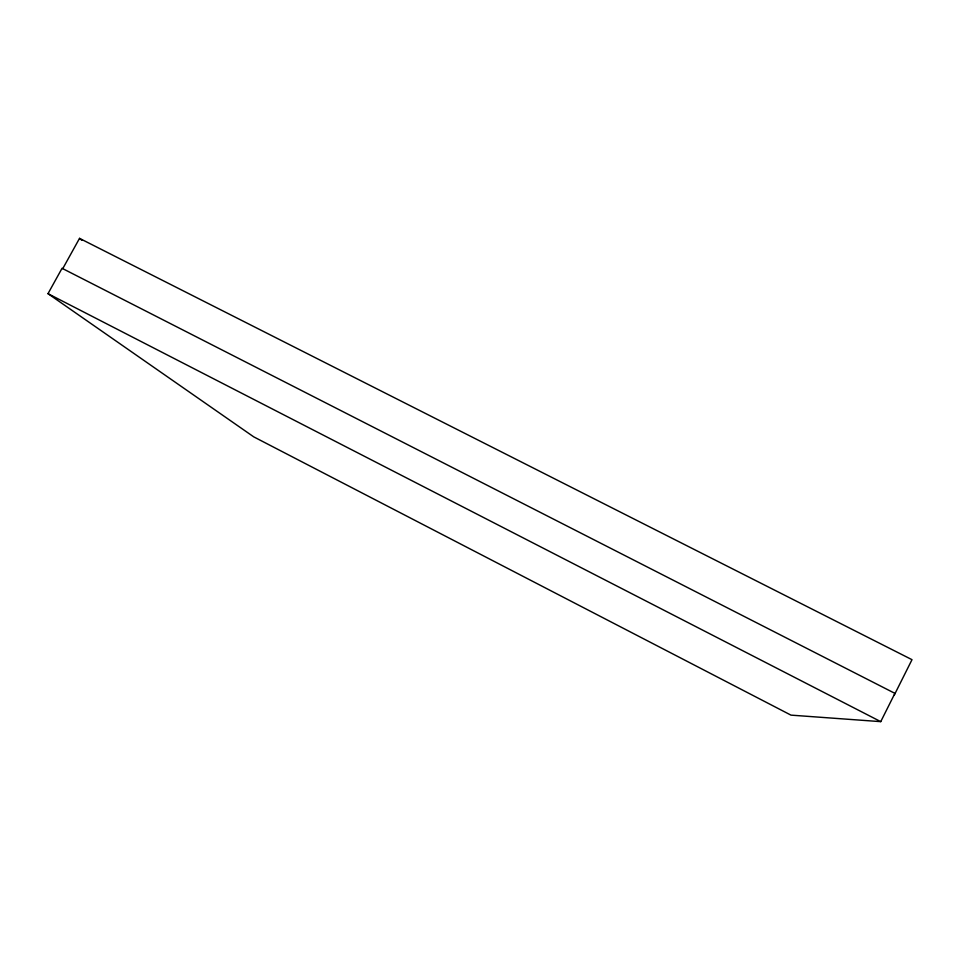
<?xml version="1.0" encoding="UTF-8"?>
<svg xmlns="http://www.w3.org/2000/svg" width="960" height="960" viewBox="0 0 960 960"><rect width="100%" height="100%" fill="white"/><g stroke="black" fill="none" stroke-linecap="round" stroke-linejoin="round"><path stroke-width="1.44" d="M880.74 721.644L894.912 693.36L62.052 268.296L48 293.664L253.74 436.86L790.968 715.128L880.74 721.644L48 293.664M894.36 694.908L912 659.676L79.536 238.356L62.724 268.692M79.536 238.356L81.84 240.276"/></g></svg>
